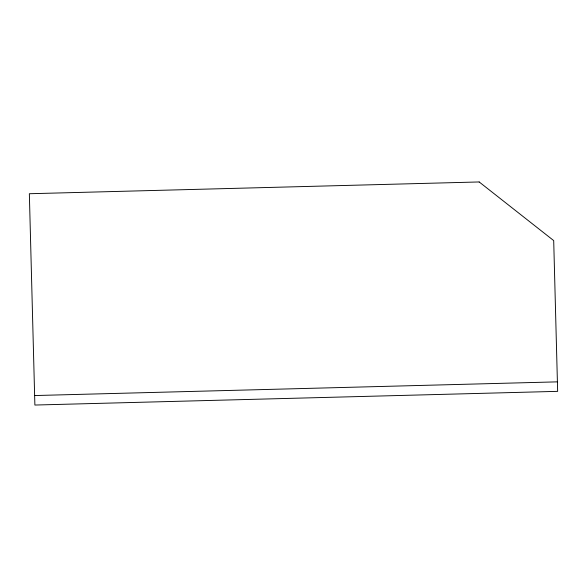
<?xml version="1.0" encoding="UTF-8"?>
<svg xmlns="http://www.w3.org/2000/svg" width="587" height="587" viewBox="0 0 587 587"><rect width="100%" height="100%" fill="white"/><g stroke="black" fill="none" stroke-linecap="round" stroke-linejoin="round"><path stroke-width="0.88" d="M34.633 395.55L557.401 381.858M479.175 181.955L29.35 193.732L34.882 405.045L557.65 391.353L553.702 240.589L479.175 181.955"/></g></svg>
